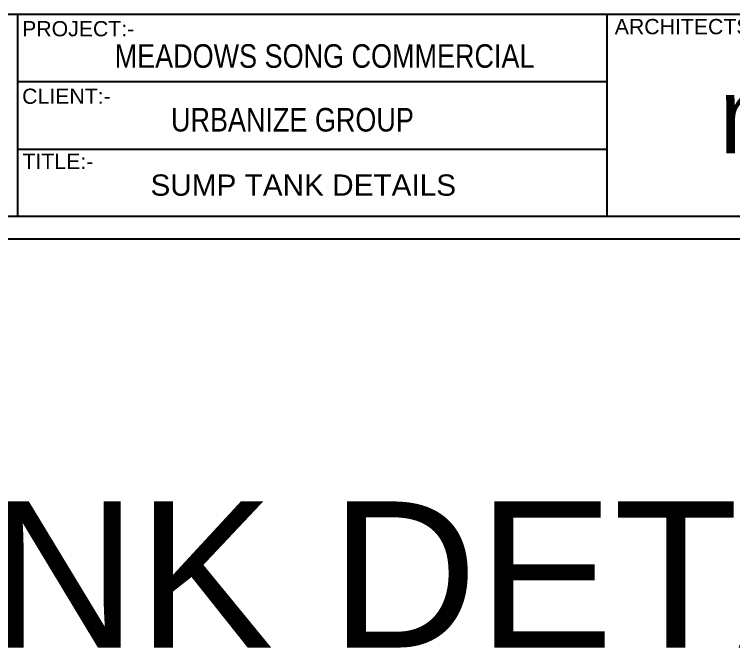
# Model space of a CAD drawing. Extents: x 1878645 to 3043969, y -1160829 to -603973.
# Drawn here: x 2185222 to 2193190, y -778553 to -771518 of the extents above; entities that cross this region are included whole.
import ezdxf

# ---------------------------------------------------------------- set-up
doc = ezdxf.new("R2010")
doc.units = 0
doc.header["$LTSCALE"] = 100
doc.layers.add('A-ANNO-TEXT', color=8, linetype='Continuous')
doc.layers.add('COLUMN-NO', color=7, linetype='Continuous')
doc.styles.add('ARIAL', font='arial.ttf')
doc.styles.add('DIM-1', font='ARIALN.TTF')
doc.styles.get("Standard").update_dxf_attribs({"font": 'verdana.ttf'})
doc.styles.add('Style-font003', font='arial.ttf')

msp = doc.modelspace()

# ---------------------------------------------------------------- linework, layer by layer
for p, q in [((2201166.69775, -771517.84642, 0.0006), (2174833.59525, -771517.84642, 0.0006)), ((2185259.94461, -773754.06662, 0.0006), (2185259.94461, -771517.84642, 0.0006)), ((2191788.41367, -773754.06662, 0.0006), (2191788.41367, -771522.63073, 0.0006)), ((2191788.41367, -772265.67926, 0.0006), (2185259.94461, -772265.67926, 0.0006)), ((2191788.41367, -773013.5121, 0.0006), (2185259.94461, -773013.5121, 0.0006)), ((2174595.07077, -773754.06662, 0.0006), (2201166.69775, -773754.06662, 0.0006))]:
    msp.add_line(p, q)
at = {"color": 35}
msp.add_line((2174347.00531, -774002.13208, 0.0006), (2201405.22223, -774002.13208, 0.0006), dxfattribs=at)

# ---------------------------------------------------------------- texts
at = {"style": 'ARIAL'}
msp.add_text(' SUMP TANK DETAILS', height=235.7356686, dxfattribs=at).set_placement((2186638.56741, -773526.3689, 0.0006))
at = {"color": 2, "style": 'ARIAL'}
msp.add_text(' SUMP TANK DETAILS', height=1618.0896296, dxfattribs=at).set_placement((2174278.52279, -778530.31284))
at = {"layer": 'A-ANNO-TEXT', "style": 'DIM-1'}
for s, p in [('MEADOWS SONG COMMERCIAL ', (2186333.04019, -772109.28713, 0.0006)), ('URBANIZE GROUP', (2186957.21437, -772815.33892, 0.0006))]:
    msp.add_text(s, height=261.0090197, dxfattribs=at).set_placement(p)
at = {"layer": 'A-ANNO-TEXT', "insert": (2193030.34477, -772217.64186, 0.0006), "char_height": 837.3019591, "width": 31032.4553248, "attachment_point": 1}
msp.add_mtext('\\pxql;{\\fNiagara Solid|b0|i0|c0|p82;\\C251;n\\C252;otio\\C251;n}', dxfattribs=at)
at = {"layer": 'COLUMN-NO', "style": 'Style-font003'}
for s, height, p in [('PROJECT:-', 168.529119, (2185307.79339, -771760.57731, 0.0006)), ('ARCHITECTS :- ', 168.5291195, (2191873.02989, -771737.3934, 0.0006)), ('CLIENT:-', 168.529119, (2185307.79339, -772508.41014, 0.0006)), ('TITLE:-', 168.529119, (2185311.69578, -773229.90384, 0.0006))]:
    msp.add_text(s, height=height, dxfattribs=at).set_placement(p)

doc.saveas('drawing.dxf')
